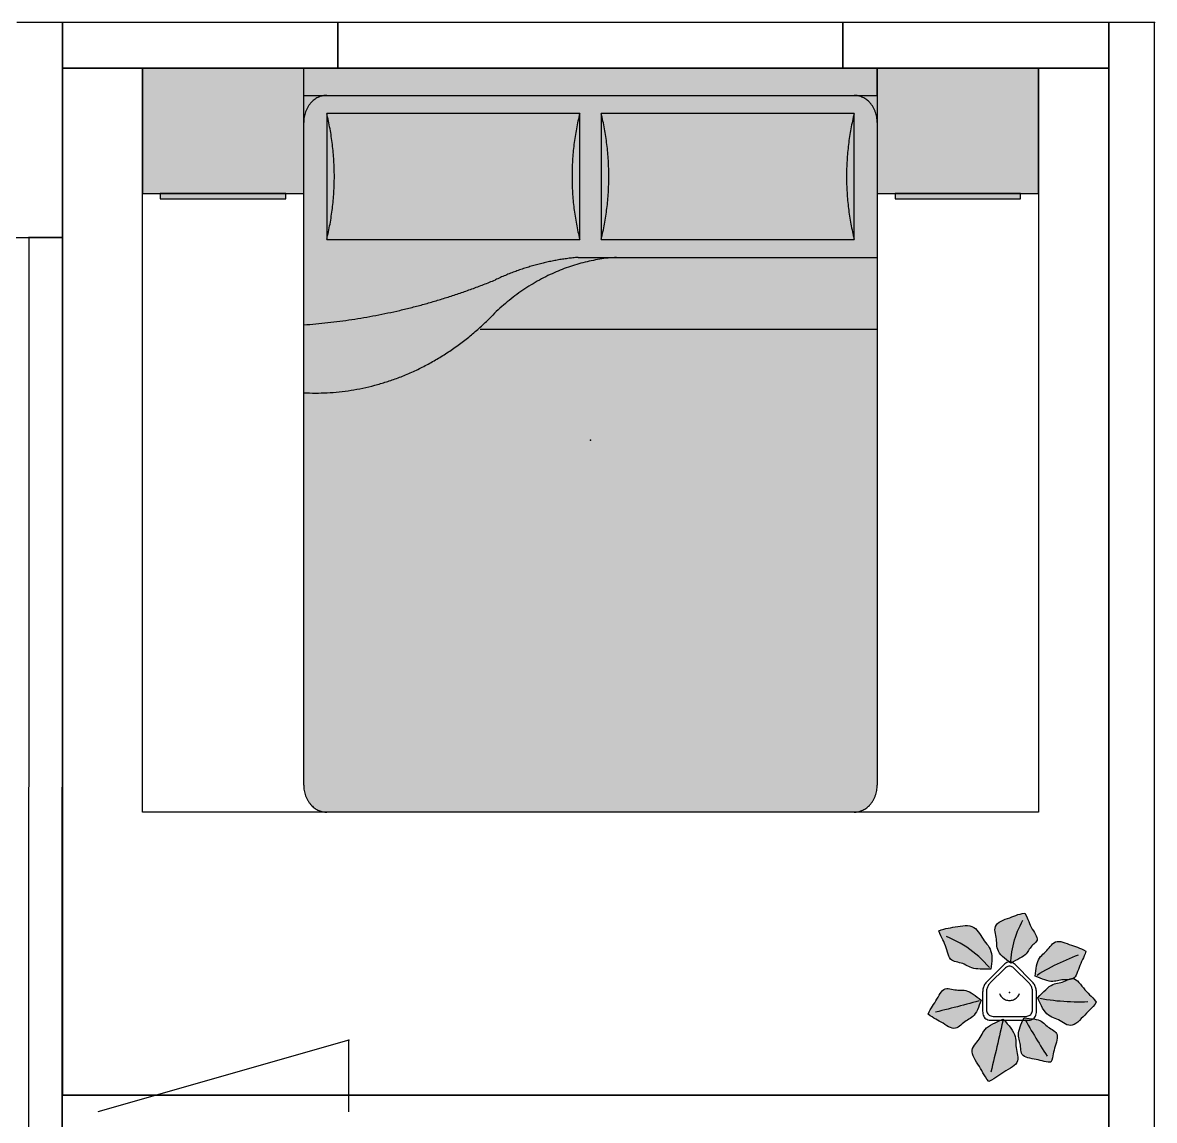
# Model space of a CAD drawing. Header units: millimetres. Extents: x 0 to 11077, y 0 to 9855.
# Drawn here: x 7919 to 11077, y 6792 to 9855 of the extents above; entities that cross this region are included whole.
import ezdxf

# ---------------------------------------------------------------- set-up
doc = ezdxf.new("R2010")
doc.units = ezdxf.units.MM
for name, color, linetype, true_color in [('Doors', 96, 'Continuous', 0x007f00), ('EH-PLANT-FILL', 9, 'Continuous', 0xa6e6bd), ('EH-PLANT-LEAVES', 103, 'Continuous', 0x4dcc7a), ('EH-PLANT-POT', 118, 'Continuous', 0x003b2b), ('EH-PLANT-STEMS', 37, 'Continuous', 0x8c5e36), ('Furniture', 37, 'Continuous', 0x75664f), ('FurnitureRefRec', 254, 'Continuous', 0xd5d5d5), ('PT Top Left Furniture', 211, 'Continuous', 0xff7fff), ('PT Top Right', 96, 'Continuous', 0x007f00), ('PT Top Right Furniture', 200, 'Continuous', 0xbf3fff), ('Walls', 1, 'Continuous', 0xff0000)]:
    doc.layers.add(name, color=color, linetype=linetype, true_color=true_color)
for name, color, linetype in [('Furniture Stretch', 7, 'Continuous'), ('Rooms$Bed Room', 7, 'Continuous'), ('Rooms$Living Room', 7, 'Continuous'), ('Windows', 7, 'Continuous')]:
    doc.layers.add(name, color=color, linetype=linetype)

# ---------------------------------------------------------------- blocks, each defined once
blk = doc.blocks.new('Bedopstelling Groot')
at = {"layer": 'Furniture'}
for points in [[(-800, 1038.1), (-800, 688.1), (-1250, 688.1), (-1250, 1038.1)], [(-800, -962.8), (-800, -964.5), (-799.9, -966.2), (-799.9, -967.9), (-799.7, -969.6), (-799.6, -971.3), (-799.4, -973), (-799.2, -974.8), (-798.9, -976.5), (-798.6, -978.2), (-798.3, -980), (-797.9, -981.8), (-797.5, -983.5), (-797.1, -985.3), (-796.6, -987), (-796.1, -988.8), (-795.5, -990.5), (-794.9, -992.2), (-794.2, -994), (-793.6, -995.7), (-792.8, -997.4), (-792.1, -999.1), (-791.3, -1000.7), (-790.4, -1002.4), (-789.5, -1004), (-788.6, -1005.6), (-787.7, -1007.2), (-786.7, -1008.7), (-785.6, -1010.3), (-784.6, -1011.8), (-783.5, -1013.2), (-782.4, -1014.6), (-781.2, -1016), (-780, -1017.4), (-778.8, -1018.7), (-777.6, -1020), (-776.3, -1021.3), (-775, -1022.5), (-773.7, -1023.6), (-772.3, -1024.7), (-770.9, -1025.8), (-769.6, -1026.9), (-768.2, -1027.8), (-766.7, -1028.8), (-765.3, -1029.7), (-763.9, -1030.5), (-762.4, -1031.3), (-760.9, -1032.1), (-759.5, -1032.8), (-758, -1033.5), (-756.5, -1034.1), (-755, -1034.7), (-753.5, -1035.2), (-752, -1035.7), (-750.5, -1036.1), (-749, -1036.5), (-747.5, -1036.8), (-746, -1037.1), (-744.5, -1037.4), (-743.1, -1037.6), (-741.6, -1037.8), (-740.1, -1037.9), (-738.7, -1038), (-737.3, -1038.1), (-735.8, -1038.1), (735.8, -1038.1), (737.3, -1038.1), (738.7, -1038), (740.1, -1037.9), (741.6, -1037.8), (743.1, -1037.6), (744.5, -1037.4), (746, -1037.1), (747.5, -1036.8), (749, -1036.5), (750.5, -1036.1), (752, -1035.7), (753.5, -1035.2), (755, -1034.7), (756.5, -1034.1), (758, -1033.5), (759.5, -1032.8), (760.9, -1032.1), (762.4, -1031.3), (763.9, -1030.5), (765.3, -1029.7), (766.7, -1028.8), (768.2, -1027.8), (769.6, -1026.9), (770.9, -1025.8), (772.3, -1024.7), (773.7, -1023.6), (775, -1022.5), (776.3, -1021.3), (777.6, -1020), (778.8, -1018.7), (780, -1017.4), (781.2, -1016), (782.4, -1014.6), (783.5, -1013.2), (784.6, -1011.8), (785.6, -1010.3), (786.7, -1008.7), (787.7, -1007.2), (788.6, -1005.6), (789.5, -1004), (790.4, -1002.4), (791.3, -1000.7), (792.1, -999.1), (792.8, -997.4), (793.6, -995.7), (794.2, -994), (794.9, -992.2), (795.5, -990.5), (796.1, -988.8), (796.6, -987), (797.1, -985.3), (797.5, -983.5), (797.9, -981.8), (798.3, -980), (798.6, -978.2), (798.9, -976.5), (799.2, -974.8), (799.4, -973), (799.6, -971.3), (799.7, -969.6), (799.9, -967.9), (799.9, -966.2), (800, -964.5), (800, -962.8), (800, 1038.1), (-800, 1038.1), (-800, 961.9)], [(1250, 1038.1), (1250, 688.1), (800, 688.1), (800, 1038.1)], [(-850, 688.1), (-850, 673.1), (-1200, 673.1), (-1200, 688.1)], [(1200, 688.1), (1200, 673.1), (850, 673.1), (850, 688.1)]]:
    blk.add_hatch(color=7, dxfattribs=at).paths.add_polyline_path(points, flags=0)
at = {"layer": 'Furniture', "color": 37, "true_color": 0x766750}
for p, q in [((-800, 961.9), (-800, 1038.1)), ((800, 1038.1), (-800, 1038.1)), ((800, 961.9), (800, 1038.1)), ((800, 961.9), (-800, 961.9)), ((-800, 886.6), (-800, -962.8)), ((-735.8, 911.7), (-30, 911.7)), ((-735.8, 560.3), (-735.8, 911.7)), ((-30, 911.7), (-30, 560.3)), ((30, 911.7), (735.8, 911.7)), ((30, 560.3), (30, 911.7)), ((735.8, 911.7), (735.8, 560.3)), ((800, -962.8), (800, 886.6)), ((-30, 560.3), (-735.8, 560.3)), ((735.8, 560.3), (30, 560.3)), ((34.2, 510.1), (-800, 510.1)), ((308, 309.3), (-800, 309.3)), ((-735.8, -1038.1), (735.8, -1038.1))]:
    blk.add_line(p, q, dxfattribs=at)
for points in [[(-800, 1038.1), (-800, 688.1), (-1250, 688.1), (-1250, 1038.1)], [(1250, 1038.1), (1250, 688.1), (800, 688.1), (800, 1038.1)], [(-850, 688.1), (-850, 673.1), (-1200, 673.1), (-1200, 688.1)], [(1200, 688.1), (1200, 673.1), (850, 673.1), (850, 688.1)]]:
    blk.add_lwpolyline(points, close=True, dxfattribs=at)
for points, weights in [([(-800, 886.6), (-800, 961.9), (-735.8, 961.9)], [1, 0.707106781186, 1]), ([(735.8, 961.9), (800, 961.9), (800, 886.6)], [1, 0.707106781186, 1]), ([(-735.8, 911.7), (-692.2, 736), (-735.8, 560.3)], [1, 0.959999998575, 1]), ([(-30, 560.3), (-73.6, 736), (-30, 911.7)], [1, 0.959999998575, 1]), ([(30, 911.7), (73.6, 736), (30, 560.3)], [1, 0.959999998575, 1]), ([(735.8, 560.3), (692.2, 736), (735.8, 911.7)], [1, 0.959999998575, 1]), ([(-72.8, 510.1), (133.4, 496.7), (286.7, 334.4)], [1, 0.942933891278, 1]), ([(34.2, 510.1), (153.8, 499.5), (265.3, 447.3)], [1, 0.988393644073, 1]), ([(800, 321.8), (525.2, 340.8), (265.3, 447.3)], [1, 0.990404896115, 1]), ([(800, 132.1), (510.3, 117.7), (286.7, 334.4)], [1, 0.933646644704, 1]), ([(-735.8, -1038.1), (-800, -1038.1), (-800, -962.8)], [1, 0.707106781186, 1]), ([(800, -962.8), (800, -1038.1), (735.8, -1038.1)], [1, 0.707106781187, 1])]:
    blk.add_rational_spline(points, weights, degree=2, dxfattribs=at)
at = {"layer": 'FurnitureRefRec'}
blk.add_lwpolyline([(-1250, -1038.1), (1250, -1038.1), (1250, 1038.1), (-1250, 1038.1)], close=True, dxfattribs=at)
at = {"layer": 'PT Top Left Furniture'}
blk.add_point((-1250, 1038.1), dxfattribs=at)
at = {"layer": 'PT Top Right Furniture'}
blk.add_point((1250, 1038.1), dxfattribs=at)
blk = doc.blocks.new('EH_PLANT_BROADLEAF')
at = {"layer": 'EH-PLANT-FILL'}
for points in [[(3.559, 81.43), (-2.852, 85.895), (-8.628, 90.481), (-14.147, 95.199), (-19.286, 100.028), (-23.863, 104.935), (-27.715, 109.88), (-30.737, 114.822), (-32.915, 119.729), (-34.326, 124.584), (-35.134, 129.388), (-35.556, 134.16), (-35.826, 138.934), (-36.152, 143.752), (-36.675, 148.65), (-37.448, 153.65), (-38.413, 158.75), (-39.418, 163.918), (-40.236, 169.093), (-40.602, 174.192), (-40.256, 179.117), (-38.989, 183.773), (-36.674, 188.079), (-33.287, 191.987), (-28.912, 195.48), (-23.72, 198.584), (-17.945, 201.356), (-11.842, 203.875), (-5.647, 206.227), (0.463, 208.485), (6.388, 210.697), (12.124, 212.874), (17.75, 214.986), (23.41, 216.964), (29.297, 218.706), (35.644, 220.077), (43.057, 220.72), (46.606, 214.229), (49.179, 208.418), (51.384, 202.932), (53.453, 197.636), (55.578, 192.429), (57.907, 187.244), (60.518, 182.052), (63.406, 176.865), (66.474, 171.731), (69.543, 166.726), (72.38, 161.936), (74.729, 157.442), (76.357, 153.302), (77.093, 149.542), (76.854, 146.149), (75.663, 143.074), (73.649, 140.237), (71.021, 137.545), (68.039, 134.902), (64.968, 132.225), (62.036, 129.454), (59.397, 126.559), (57.105, 123.54), (55.111, 120.419), (53.272, 117.234), (51.382, 114.027), (49.206, 110.835), (46.527, 107.677), (43.183, 104.556), (39.095, 101.456), (34.28, 98.346), (28.84, 95.186), (22.94, 91.938), (16.761, 88.571), (10.427, 85.064)], [(-52.359, 64.514), (-60.185, 64.508), (-67.566, 64.673), (-74.767, 64.799), (-81.712, 64.964), (-88.285, 65.292), (-94.389, 65.901), (-99.973, 66.877), (-105.042, 68.253), (-109.664, 69.999), (-113.955, 72.027), (-118.06, 74.202), (-122.129, 76.373), (-126.288, 78.395), (-130.616, 80.161), (-135.136, 81.628), (-139.808, 82.825), (-144.538, 83.86), (-149.195, 84.899), (-153.635, 86.15), (-157.727, 87.825), (-161.375, 90.108), (-164.534, 93.129), (-167.215, 96.937), (-169.489, 101.497), (-171.464, 106.697), (-173.276, 112.364), (-175.062, 118.3), (-176.94, 124.312), (-178.994, 130.247), (-181.265, 136.014), (-183.751, 141.601), (-186.409, 147.073), (-189.175, 152.56), (-191.97, 158.24), (-194.706, 164.341), (-197.158, 171.457), (-190.294, 174.667), (-183.767, 176.736), (-177.356, 178.257), (-170.973, 179.46), (-164.542, 180.524), (-157.999, 181.578), (-151.305, 182.69), (-144.459, 183.847), (-137.502, 184.961), (-130.52, 185.878), (-123.635, 186.406), (-116.983, 186.349), (-110.703, 185.535), (-104.905, 183.852), (-99.66, 181.267), (-94.981, 177.83), (-90.826, 173.671), (-87.099, 168.976), (-83.671, 163.958), (-80.4, 158.826), (-77.155, 153.748), (-73.846, 148.831), (-70.433, 144.108), (-66.939, 139.534), (-63.446, 135.006), (-60.083, 130.38), (-56.998, 125.504), (-54.339, 120.246), (-52.225, 114.52), (-50.722, 108.297), (-49.839, 101.61), (-49.525, 94.547), (-49.684, 87.228), (-50.204, 79.777), (-51.006, 72.276)], [(71.916, 45.285), (72.367, 52.869), (73.169, 60.012), (74.132, 67.012), (75.31, 73.77), (76.784, 80.137), (78.627, 85.976), (80.877, 91.196), (83.533, 95.775), (86.548, 99.771), (89.842, 103.309), (93.308, 106.564), (96.839, 109.729), (100.339, 112.976), (103.747, 116.43), (107.044, 120.137), (110.256, 124.055), (113.452, 128.056), (116.73, 131.945), (120.201, 135.488), (123.971, 138.452), (128.121, 140.64), (132.696, 141.923), (137.696, 142.261), (143.076, 141.71), (148.76, 140.406), (154.644, 138.547), (160.623, 136.356), (166.6, 134.043), (172.506, 131.773), (178.303, 129.637), (183.991, 127.646), (189.603, 125.724), (195.196, 123.731), (200.844, 121.478), (206.632, 118.727), (212.783, 114.859), (210.755, 107.902), (208.381, 102.016), (205.885, 96.583), (203.352, 91.365), (200.856, 86.172), (198.454, 80.864), (196.18, 75.368), (194.033, 69.691), (191.977, 63.927), (189.942, 58.241), (187.832, 52.841), (185.541, 47.953), (182.967, 43.772), (180.033, 40.436), (176.695, 38.002), (172.952, 36.427), (168.851, 35.585), (164.473, 35.279), (159.922, 35.274), (155.312, 35.338), (150.739, 35.275), (146.274, 34.957), (141.943, 34.344), (137.727, 33.481), (133.563, 32.492), (129.359, 31.551), (125.006, 30.851), (120.399, 30.565), (115.456, 30.82), (110.131, 31.674), (104.423, 33.104), (98.372, 35.02), (92.049, 37.286), (85.536, 39.751), (78.888, 42.318)], [(78.645, -15.209), (84.418, -9.01), (89.999, -3.375), (95.468, 2.097), (100.808, 7.276), (105.995, 11.968), (111.012, 15.995), (115.855, 19.242), (120.538, 21.687), (125.087, 23.409), (129.537, 24.58), (133.927, 25.43), (138.292, 26.212), (142.658, 27.152), (147.038, 28.409), (151.431, 30.041), (155.825, 31.992), (160.203, 34.096), (164.542, 36.1), (168.825, 37.709), (173.041, 38.624), (177.192, 38.602), (181.286, 37.485), (185.344, 35.23), (189.391, 31.915), (193.452, 27.721), (197.55, 22.903), (201.703, 17.746), (205.919, 12.516), (210.201, 7.419), (214.547, 2.571), (218.953, -2.019), (223.415, -6.444), (227.934, -10.879), (232.517, -15.559), (237.179, -20.774), (241.961, -27.281), (237.632, -34.126), (233.181, -39.621), (228.649, -44.524), (224.052, -49.124), (219.397, -53.657), (214.685, -58.297), (209.914, -63.136), (205.079, -68.167), (200.178, -73.273), (195.215, -78.249), (190.198, -82.827), (185.147, -86.724), (180.083, -89.684), (175.032, -91.526), (170.021, -92.173), (165.069, -91.668), (160.187, -90.166), (155.375, -87.915), (150.624, -85.209), (145.915, -82.347), (141.229, -79.58), (136.546, -77.074), (131.856, -74.886), (127.158, -72.957), (122.466, -71.129), (117.805, -69.176), (113.212, -66.845), (108.725, -63.904), (104.379, -60.184), (100.203, -55.604), (96.209, -50.188), (92.393, -44.05), (88.741, -37.367), (85.227, -30.334), (81.835, -23.081)], [(-79.275, -22.154), (-81.698, -29.266), (-84.277, -35.862), (-86.916, -42.282), (-89.644, -48.418), (-92.505, -54.106), (-95.539, -59.198), (-98.769, -63.599), (-102.197, -67.29), (-105.803, -70.343), (-109.546, -72.9), (-113.372, -75.158), (-117.223, -77.331), (-121.049, -79.61), (-124.813, -82.129), (-128.505, -84.936), (-132.137, -87.983), (-135.748, -91.132), (-139.391, -94.17), (-143.132, -96.847), (-147.033, -98.915), (-151.145, -100.168), (-155.5, -100.473), (-160.103, -99.797), (-164.936, -98.202), (-169.956, -95.841), (-175.107, -92.929), (-180.329, -89.704), (-185.564, -86.389), (-190.769, -83.158), (-195.92, -80.108), (-201.017, -77.245), (-206.078, -74.491), (-211.142, -71.698), (-216.255, -68.668), (-221.476, -65.156), (-226.958, -60.521), (-224.199, -53.898), (-221.181, -48.388), (-218.057, -43.354), (-214.886, -38.547), (-211.715, -33.771), (-208.581, -28.878), (-205.503, -23.79), (-202.481, -18.513), (-199.492, -13.144), (-196.49, -7.856), (-193.421, -2.873), (-190.223, 1.566), (-186.838, 5.248), (-183.227, 8.019), (-179.37, 9.817), (-175.272, 10.675), (-170.965, 10.727), (-166.5, 10.177), (-161.939, 9.275), (-157.347, 8.27), (-152.78, 7.375), (-148.274, 6.728), (-143.843, 6.377), (-139.475, 6.275), (-135.135, 6.286), (-130.772, 6.22), (-126.328, 5.864), (-121.75, 5.02), (-116.996, 3.545), (-112.045, 1.37), (-106.901, -1.489), (-101.587, -4.936), (-96.141, -8.823), (-90.609, -12.985), (-85.019, -17.316)], [(-17.31, -74.63), (-11.505, -81.067), (-6.299, -87.368), (-1.296, -93.624), (3.377, -99.804), (7.534, -105.867), (11, -111.77), (13.668, -117.489), (15.518, -123.018), (16.63, -128.375), (17.173, -133.601), (17.374, -138.747), (17.479, -143.871), (17.71, -149.025), (18.221, -154.245), (19.067, -159.544), (20.194, -164.909), (21.44, -170.304), (22.561, -175.669), (23.269, -180.939), (23.278, -186.044), (22.351, -190.93), (20.337, -195.559), (17.196, -199.923), (13.004, -204.037), (7.936, -207.945), (2.24, -211.702), (-3.809, -215.375), (-9.955, -219.023), (-15.997, -222.694), (-21.826, -226.414), (-27.433, -230.185), (-32.907, -233.985), (-38.421, -237.776), (-44.199, -241.502), (-50.525, -245.096), (-58.131, -248.384), (-63.444, -242.025), (-67.477, -235.972), (-70.964, -230.051), (-74.188, -224.193), (-77.375, -218.346), (-80.695, -212.468), (-84.239, -206.539), (-87.998, -200.561), (-91.862, -194.559), (-95.631, -188.581), (-99.048, -182.689), (-101.838, -176.945), (-103.754, -171.409), (-104.621, -166.121), (-104.361, -161.098), (-103.017, -156.332), (-100.738, -151.785), (-97.761, -147.401), (-94.373, -143.114), (-90.861, -138.854), (-87.47, -134.566), (-84.361, -130.211), (-81.589, -125.776), (-79.099, -121.275), (-76.735, -116.744), (-74.278, -112.234), (-71.48, -107.804), (-68.113, -103.505), (-64.011, -99.377), (-59.093, -95.439), (-53.377, -91.685), (-46.973, -88.09), (-40.053, -84.612), (-32.805, -81.209), (-25.356, -77.851)], [(40.68, -71.469), (47.978, -71.916), (54.814, -72.609), (61.493, -73.376), (67.919, -74.274), (73.948, -75.387), (79.45, -76.792), (84.341, -78.54), (88.61, -80.641), (92.317, -83.064), (95.594, -85.733), (98.613, -88.55), (101.562, -91.404), (104.611, -94.196), (107.876, -96.857), (111.399, -99.36), (115.137, -101.729), (118.968, -104.036), (122.706, -106.394), (126.134, -108.932), (129.036, -111.783), (131.234, -115.057), (132.616, -118.827), (133.152, -123.113), (132.903, -127.885), (132.001, -133.064), (130.636, -138.538), (129.015, -144.182), (127.331, -149.877), (125.736, -155.531), (124.311, -161.091), (123.063, -166.554), (121.923, -171.96), (120.765, -177.39), (119.417, -182.95), (117.67, -188.774), (114.977, -195.209), (108.005, -194.862), (101.988, -193.898), (96.38, -192.664), (90.969, -191.296), (85.585, -189.898), (80.101, -188.552), (74.45, -187.298), (68.636, -186.131), (62.742, -185.001), (56.92, -183.815), (51.362, -182.453), (46.277, -180.791), (41.852, -178.717), (38.221, -176.151), (35.445, -173.064), (33.493, -169.477), (32.254, -165.46), (31.55, -161.126), (31.165, -156.606), (30.881, -152.03), (30.513, -147.512), (29.938, -143.121), (29.113, -138.884), (28.082, -134.773), (26.96, -130.718), (25.916, -126.621), (25.138, -122.372), (24.8, -117.87), (25.032, -113.043), (25.895, -107.857), (27.377, -102.323), (29.396, -96.491), (31.82, -90.44), (34.506, -84.253), (37.358, -77.987)]]:
    blk.add_hatch(color=256, dxfattribs=at).paths.add_polyline_path(points, flags=0)
at = {"layer": 'EH-PLANT-LEAVES', "color": 103, "true_color": 0x4dcc7a}
for points in [[(3.559, 81.43), (-2.852, 85.895), (-8.628, 90.481), (-14.147, 95.199), (-19.286, 100.028), (-23.863, 104.935), (-27.715, 109.88), (-30.737, 114.822), (-32.915, 119.729), (-34.326, 124.584), (-35.134, 129.388), (-35.556, 134.16), (-35.826, 138.934), (-36.152, 143.752), (-36.675, 148.65), (-37.448, 153.65), (-38.413, 158.75), (-39.418, 163.918), (-40.236, 169.093), (-40.602, 174.192), (-40.256, 179.117), (-38.989, 183.773), (-36.674, 188.079), (-33.287, 191.987), (-28.912, 195.48), (-23.72, 198.584), (-17.945, 201.356), (-11.842, 203.875), (-5.647, 206.227), (0.463, 208.485), (6.388, 210.697), (12.124, 212.874), (17.75, 214.986), (23.41, 216.964), (29.297, 218.706), (35.644, 220.077), (43.057, 220.72), (46.606, 214.229), (49.179, 208.418), (51.384, 202.932), (53.453, 197.636), (55.578, 192.429), (57.907, 187.244), (60.518, 182.052), (63.406, 176.865), (66.474, 171.731), (69.543, 166.726), (72.38, 161.936), (74.729, 157.442), (76.357, 153.302), (77.093, 149.542), (76.854, 146.149), (75.663, 143.074), (73.649, 140.237), (71.021, 137.545), (68.039, 134.902), (64.968, 132.225), (62.036, 129.454), (59.397, 126.559), (57.105, 123.54), (55.111, 120.419), (53.272, 117.234), (51.382, 114.027), (49.206, 110.835), (46.527, 107.677), (43.183, 104.556), (39.095, 101.456), (34.28, 98.346), (28.84, 95.186), (22.94, 91.938), (16.761, 88.571), (10.427, 85.064)], [(-52.359, 64.514), (-60.185, 64.508), (-67.566, 64.673), (-74.767, 64.799), (-81.712, 64.964), (-88.285, 65.292), (-94.389, 65.901), (-99.973, 66.877), (-105.042, 68.253), (-109.664, 69.999), (-113.955, 72.027), (-118.06, 74.202), (-122.129, 76.373), (-126.288, 78.395), (-130.616, 80.161), (-135.136, 81.628), (-139.808, 82.825), (-144.538, 83.86), (-149.195, 84.899), (-153.635, 86.15), (-157.727, 87.825), (-161.375, 90.108), (-164.534, 93.129), (-167.215, 96.937), (-169.489, 101.497), (-171.464, 106.697), (-173.276, 112.364), (-175.062, 118.3), (-176.94, 124.312), (-178.994, 130.247), (-181.265, 136.014), (-183.751, 141.601), (-186.409, 147.073), (-189.175, 152.56), (-191.97, 158.24), (-194.706, 164.341), (-197.158, 171.457), (-190.294, 174.667), (-183.767, 176.736), (-177.356, 178.257), (-170.973, 179.46), (-164.542, 180.524), (-157.999, 181.578), (-151.305, 182.69), (-144.459, 183.847), (-137.502, 184.961), (-130.52, 185.878), (-123.635, 186.406), (-116.983, 186.349), (-110.703, 185.535), (-104.905, 183.852), (-99.66, 181.267), (-94.981, 177.83), (-90.826, 173.671), (-87.099, 168.976), (-83.671, 163.958), (-80.4, 158.826), (-77.155, 153.748), (-73.846, 148.831), (-70.433, 144.108), (-66.939, 139.534), (-63.446, 135.006), (-60.083, 130.38), (-56.998, 125.504), (-54.339, 120.246), (-52.225, 114.52), (-50.722, 108.297), (-49.839, 101.61), (-49.525, 94.547), (-49.684, 87.228), (-50.204, 79.777), (-51.006, 72.276)], [(71.916, 45.285), (72.367, 52.869), (73.169, 60.012), (74.132, 67.012), (75.31, 73.77), (76.784, 80.137), (78.627, 85.976), (80.877, 91.196), (83.533, 95.775), (86.548, 99.771), (89.842, 103.309), (93.308, 106.564), (96.839, 109.729), (100.339, 112.976), (103.747, 116.43), (107.044, 120.137), (110.256, 124.055), (113.452, 128.056), (116.73, 131.945), (120.201, 135.488), (123.971, 138.452), (128.121, 140.64), (132.696, 141.923), (137.696, 142.261), (143.076, 141.71), (148.76, 140.406), (154.644, 138.547), (160.623, 136.356), (166.6, 134.043), (172.506, 131.773), (178.303, 129.637), (183.991, 127.646), (189.603, 125.724), (195.196, 123.731), (200.844, 121.478), (206.632, 118.727), (212.783, 114.859), (210.755, 107.902), (208.381, 102.016), (205.885, 96.583), (203.352, 91.365), (200.856, 86.172), (198.454, 80.864), (196.18, 75.368), (194.033, 69.691), (191.977, 63.927), (189.942, 58.241), (187.832, 52.841), (185.541, 47.953), (182.967, 43.772), (180.033, 40.436), (176.695, 38.002), (172.952, 36.427), (168.851, 35.585), (164.473, 35.279), (159.922, 35.274), (155.312, 35.338), (150.739, 35.275), (146.274, 34.957), (141.943, 34.344), (137.727, 33.481), (133.563, 32.492), (129.359, 31.551), (125.006, 30.851), (120.399, 30.565), (115.456, 30.82), (110.131, 31.674), (104.423, 33.104), (98.372, 35.02), (92.049, 37.286), (85.536, 39.751), (78.888, 42.318)], [(78.645, -15.209), (84.418, -9.01), (89.999, -3.375), (95.468, 2.097), (100.808, 7.276), (105.995, 11.968), (111.012, 15.995), (115.855, 19.242), (120.538, 21.687), (125.087, 23.409), (129.537, 24.58), (133.927, 25.43), (138.292, 26.212), (142.658, 27.152), (147.038, 28.409), (151.431, 30.041), (155.825, 31.992), (160.203, 34.096), (164.542, 36.1), (168.825, 37.709), (173.041, 38.624), (177.192, 38.602), (181.286, 37.485), (185.344, 35.23), (189.391, 31.915), (193.452, 27.721), (197.55, 22.903), (201.703, 17.746), (205.919, 12.516), (210.201, 7.419), (214.547, 2.571), (218.953, -2.019), (223.415, -6.444), (227.934, -10.879), (232.517, -15.559), (237.179, -20.774), (241.961, -27.281), (237.632, -34.126), (233.181, -39.621), (228.649, -44.524), (224.052, -49.124), (219.397, -53.657), (214.685, -58.297), (209.914, -63.136), (205.079, -68.167), (200.178, -73.273), (195.215, -78.249), (190.198, -82.827), (185.147, -86.724), (180.083, -89.684), (175.032, -91.526), (170.021, -92.173), (165.069, -91.668), (160.187, -90.166), (155.375, -87.915), (150.624, -85.209), (145.915, -82.347), (141.229, -79.58), (136.546, -77.074), (131.856, -74.886), (127.158, -72.957), (122.466, -71.129), (117.805, -69.176), (113.212, -66.845), (108.725, -63.904), (104.379, -60.184), (100.203, -55.604), (96.209, -50.188), (92.393, -44.05), (88.741, -37.367), (85.227, -30.334), (81.835, -23.081)], [(-79.275, -22.154), (-81.698, -29.266), (-84.277, -35.862), (-86.916, -42.282), (-89.644, -48.418), (-92.505, -54.106), (-95.539, -59.198), (-98.769, -63.599), (-102.197, -67.29), (-105.803, -70.343), (-109.546, -72.9), (-113.372, -75.158), (-117.223, -77.331), (-121.049, -79.61), (-124.813, -82.129), (-128.505, -84.936), (-132.137, -87.983), (-135.748, -91.132), (-139.391, -94.17), (-143.132, -96.847), (-147.033, -98.915), (-151.145, -100.168), (-155.5, -100.473), (-160.103, -99.797), (-164.936, -98.202), (-169.956, -95.841), (-175.107, -92.929), (-180.329, -89.704), (-185.564, -86.389), (-190.769, -83.158), (-195.92, -80.108), (-201.017, -77.245), (-206.078, -74.491), (-211.142, -71.698), (-216.255, -68.668), (-221.476, -65.156), (-226.958, -60.521), (-224.199, -53.898), (-221.181, -48.388), (-218.057, -43.354), (-214.886, -38.547), (-211.715, -33.771), (-208.581, -28.878), (-205.503, -23.79), (-202.481, -18.513), (-199.492, -13.144), (-196.49, -7.856), (-193.421, -2.873), (-190.223, 1.566), (-186.838, 5.248), (-183.227, 8.019), (-179.37, 9.817), (-175.272, 10.675), (-170.965, 10.727), (-166.5, 10.177), (-161.939, 9.275), (-157.347, 8.27), (-152.78, 7.375), (-148.274, 6.728), (-143.843, 6.377), (-139.475, 6.275), (-135.135, 6.286), (-130.772, 6.22), (-126.328, 5.864), (-121.75, 5.02), (-116.996, 3.545), (-112.045, 1.37), (-106.901, -1.489), (-101.587, -4.936), (-96.141, -8.823), (-90.609, -12.985), (-85.019, -17.316)], [(-17.31, -74.63), (-11.505, -81.067), (-6.299, -87.368), (-1.296, -93.624), (3.377, -99.804), (7.534, -105.867), (11, -111.77), (13.668, -117.489), (15.518, -123.018), (16.63, -128.375), (17.173, -133.601), (17.374, -138.747), (17.479, -143.871), (17.71, -149.025), (18.221, -154.245), (19.067, -159.544), (20.194, -164.909), (21.44, -170.304), (22.561, -175.669), (23.269, -180.939), (23.278, -186.044), (22.351, -190.93), (20.337, -195.559), (17.196, -199.923), (13.004, -204.037), (7.936, -207.945), (2.24, -211.702), (-3.809, -215.375), (-9.955, -219.023), (-15.997, -222.694), (-21.826, -226.414), (-27.433, -230.185), (-32.907, -233.985), (-38.421, -237.776), (-44.199, -241.502), (-50.525, -245.096), (-58.131, -248.384), (-63.444, -242.025), (-67.477, -235.972), (-70.964, -230.051), (-74.188, -224.193), (-77.375, -218.346), (-80.695, -212.468), (-84.239, -206.539), (-87.998, -200.561), (-91.862, -194.559), (-95.631, -188.581), (-99.048, -182.689), (-101.838, -176.945), (-103.754, -171.409), (-104.621, -166.121), (-104.361, -161.098), (-103.017, -156.332), (-100.738, -151.785), (-97.761, -147.401), (-94.373, -143.114), (-90.861, -138.854), (-87.47, -134.566), (-84.361, -130.211), (-81.589, -125.776), (-79.099, -121.275), (-76.735, -116.744), (-74.278, -112.234), (-71.48, -107.804), (-68.113, -103.505), (-64.011, -99.377), (-59.093, -95.439), (-53.377, -91.685), (-46.973, -88.09), (-40.053, -84.612), (-32.805, -81.209), (-25.356, -77.851)], [(40.68, -71.469), (47.978, -71.916), (54.814, -72.609), (61.493, -73.376), (67.919, -74.274), (73.948, -75.387), (79.45, -76.792), (84.341, -78.54), (88.61, -80.641), (92.317, -83.064), (95.594, -85.733), (98.613, -88.55), (101.562, -91.404), (104.611, -94.196), (107.876, -96.857), (111.399, -99.36), (115.137, -101.729), (118.968, -104.036), (122.706, -106.394), (126.134, -108.932), (129.036, -111.783), (131.234, -115.057), (132.616, -118.827), (133.152, -123.113), (132.903, -127.885), (132.001, -133.064), (130.636, -138.538), (129.015, -144.182), (127.331, -149.877), (125.736, -155.531), (124.311, -161.091), (123.063, -166.554), (121.923, -171.96), (120.765, -177.39), (119.417, -182.95), (117.67, -188.774), (114.977, -195.209), (108.005, -194.862), (101.988, -193.898), (96.38, -192.664), (90.969, -191.296), (85.585, -189.898), (80.101, -188.552), (74.45, -187.298), (68.636, -186.131), (62.742, -185.001), (56.92, -183.815), (51.362, -182.453), (46.277, -180.791), (41.852, -178.717), (38.221, -176.151), (35.445, -173.064), (33.493, -169.477), (32.254, -165.46), (31.55, -161.126), (31.165, -156.606), (30.881, -152.03), (30.513, -147.512), (29.938, -143.121), (29.113, -138.884), (28.082, -134.773), (26.96, -130.718), (25.916, -126.621), (25.138, -122.372), (24.8, -117.87), (25.032, -113.043), (25.895, -107.857), (27.377, -102.323), (29.396, -96.491), (31.82, -90.44), (34.506, -84.253), (37.358, -77.987)]]:
    blk.add_lwpolyline(points, close=True, dxfattribs=at)
at = {"layer": 'EH-PLANT-POT', "color": 118, "true_color": 0x003b2b}
for points in [[(-75, -52.5), (-74.823, -56.573), (-74.292, -60.292), (-73.406, -63.656), (-72.167, -66.667), (-70.573, -69.323), (-68.625, -71.625), (-66.323, -73.573), (-63.667, -75.167), (-60.656, -76.406), (-57.292, -77.292), (-53.573, -77.823), (-49.5, -78), (49.5, -78), (53.573, -77.823), (57.292, -77.292), (60.656, -76.406), (63.667, -75.167), (66.323, -73.573), (68.625, -71.625), (70.573, -69.323), (72.167, -66.667), (73.406, -63.656), (74.292, -60.292), (74.823, -56.573), (75, -52.5), (75, 0.15), (74.912, 3.089), (74.649, 5.955), (74.211, 8.748), (73.598, 11.469), (72.809, 14.117), (71.845, 16.693), (70.705, 19.196), (69.39, 21.626), (67.9, 23.984), (66.235, 26.269), (64.394, 28.482), (62.378, 30.622), (15.327, 77.673), (12.772, 80.015), (10.218, 81.931), (7.663, 83.421), (5.109, 84.485), (2.554, 85.124), (0, 85.337), (-2.554, 85.124), (-5.109, 84.485), (-7.663, 83.421), (-10.218, 81.931), (-12.772, 80.015), (-15.327, 77.673), (-62.378, 30.622), (-64.394, 28.482), (-66.235, 26.269), (-67.9, 23.984), (-69.39, 21.626), (-70.705, 19.196), (-71.845, 16.693), (-72.809, 14.117), (-73.598, 11.469), (-74.211, 8.748), (-74.649, 5.955), (-74.912, 3.089), (-75, 0.15)], [(-64.5, -45.15), (-64.348, -48.653), (-63.891, -51.851), (-63.129, -54.744), (-62.063, -57.333), (-60.693, -59.618), (-59.017, -61.597), (-57.038, -63.273), (-54.753, -64.643), (-52.164, -65.709), (-49.271, -66.471), (-46.073, -66.928), (-42.57, -67.08), (42.57, -67.08), (46.073, -66.928), (49.271, -66.471), (52.164, -65.709), (54.753, -64.643), (57.038, -63.273), (59.018, -61.597), (60.693, -59.618), (62.063, -57.333), (63.129, -54.744), (63.891, -51.851), (64.348, -48.653), (64.5, -45.15), (64.5, 0.129), (64.425, 2.656), (64.198, 5.121), (63.822, 7.523), (63.294, 9.863), (62.615, 12.141), (61.786, 14.356), (60.806, 16.509), (59.676, 18.599), (58.394, 20.626), (56.962, 22.592), (55.379, 24.494), (53.645, 26.335), (13.181, 66.799), (10.984, 68.813), (8.787, 70.461), (6.59, 71.742), (4.394, 72.657), (2.197, 73.207), (0, 73.39), (-2.197, 73.207), (-4.394, 72.657), (-6.59, 71.742), (-8.787, 70.461), (-10.984, 68.813), (-13.181, 66.799), (-53.645, 26.335), (-55.379, 24.494), (-56.962, 22.592), (-58.394, 20.626), (-59.676, 18.599), (-60.806, 16.509), (-61.786, 14.356), (-62.615, 12.141), (-63.294, 9.863), (-63.822, 7.523), (-64.198, 5.121), (-64.425, 2.656), (-64.5, 0.129)]]:
    blk.add_lwpolyline(points, close=True, dxfattribs=at)
blk.add_lwpolyline([(-28.198, -2.742), (-27.114, -5.339), (-25.791, -7.824), (-24.242, -10.173), (-22.479, -12.367), (-20.518, -14.386), (-18.377, -16.212), (-16.074, -17.83), (-13.63, -19.225), (-11.066, -20.385), (-8.404, -21.299), (-5.668, -21.96), (-2.883, -22.361), (-0.072, -22.5), (2.74, -22.375), (5.527, -21.986), (8.266, -21.339), (10.932, -20.437), (13.502, -19.29), (15.953, -17.907), (18.264, -16.3), (20.414, -14.484), (22.384, -12.474), (24.157, -10.289), (25.718, -7.947), (27.052, -5.469), (28.148, -2.877)], dxfattribs=at)
at = {"layer": 'EH-PLANT-STEMS', "color": 37, "true_color": 0x8c5e36}
for points in [[(3.821, 87.424), (4.471, 95.952), (5.396, 104.455), (6.595, 112.923), (8.068, 121.348), (9.812, 129.721), (11.825, 138.034), (14.107, 146.277), (16.654, 154.442), (19.463, 162.52), (22.532, 170.503), (25.858, 178.383), (29.436, 186.151), (33.264, 193.8), (37.337, 201.32)], [(-56.14, 69.173), (-63.138, 77.201), (-70.414, 84.979), (-77.959, 92.496), (-85.763, 99.744), (-93.818, 106.713), (-102.112, 113.394), (-110.635, 119.78), (-119.378, 125.862), (-128.33, 131.633), (-137.478, 137.087), (-146.813, 142.215), (-156.322, 147.012), (-165.993, 151.472), (-175.816, 155.589)], [(76.993, 48.482), (84.863, 53.281), (92.801, 57.967), (100.805, 62.539), (108.874, 66.995), (117.006, 71.335), (125.199, 75.558), (133.453, 79.663), (141.764, 83.649), (150.132, 87.516), (158.554, 91.262), (167.029, 94.887), (175.555, 98.389), (184.131, 101.77), (192.754, 105.026)], [(-85.053, -23.769), (-93.667, -26.153), (-102.287, -28.514), (-110.913, -30.854), (-119.545, -33.172), (-128.183, -35.467), (-136.826, -37.741), (-145.476, -39.993), (-154.131, -42.222), (-162.792, -44.43), (-171.458, -46.615), (-180.13, -48.778), (-188.807, -50.92), (-197.49, -53.039), (-206.178, -55.136)], [(84.536, -16.348), (94.002, -18.019), (103.494, -19.535), (113.01, -20.897), (122.547, -22.104), (132.102, -23.154), (141.672, -24.049), (151.257, -24.788), (160.851, -25.371), (170.454, -25.797), (180.063, -26.067), (189.675, -26.18), (199.288, -26.137), (208.898, -25.937), (218.504, -25.58)], [(-18.665, -80.475), (-21.031, -90.658), (-23.401, -100.84), (-25.775, -111.021), (-28.154, -121.201), (-30.536, -131.38), (-32.922, -141.558), (-35.312, -151.735), (-37.706, -161.911), (-40.104, -172.087), (-42.507, -182.261), (-44.913, -192.435), (-47.323, -202.607), (-49.738, -212.779), (-52.156, -222.949)], [(43.648, -76.684), (47.854, -84.018), (52.084, -91.338), (56.337, -98.645), (60.614, -105.938), (64.914, -113.217), (69.238, -120.481), (73.586, -127.732), (77.957, -134.969), (82.351, -142.192), (86.769, -149.4), (91.21, -156.595), (95.674, -163.774), (100.161, -170.939), (104.672, -178.09)]]:
    blk.add_lwpolyline(points, dxfattribs=at)

msp = doc.modelspace()

# ---------------------------------------------------------------- linework, layer by layer
at = {"layer": 'Doors'}
msp.add_lwpolyline([(8829.4, 6815), (8829.4, 7015), (8129.4, 6815)], dxfattribs=at)
at = {"layer": 'PT Top Right'}
for p in [(8030.1, 9855), (8799, 9855), (10207.5, 9855), (10949.5, 9855), (11076.5, 9855), (8030.1, 9728), (8799, 9728), (10207.5, 9728), (10949.5, 9728), (7936.1, 9255), (8030.1, 9255), (9503.3, 8689.9), (10672.5, 7148.7), (8829.4, 7015), (8030.1, 6862), (10949.5, 6862)]:
    msp.add_point(p, dxfattribs=at)
at = {"layer": 'Rooms$Bed Room'}
msp.add_lwpolyline([(8030.1, 6862), (10949.5, 6862), (10949.5, 9728), (8030.1, 9728)], close=True, dxfattribs=at)
at = {"layer": 'Rooms$Living Room'}
msp.add_lwpolyline([(127, 6862), (127, 9728), (6195.5, 9728), (6195.5, 9255), (7936.1, 9255), (7935.3, 6188), (8029.3, 6188), (8029.4, 6768), (9020, 6768), (9020, 4979.5), (7935.4, 4979.5), (7934.5, 1327), (3142.5, 1328.2), (3142.5, 6862)], close=True, dxfattribs=at)
at = {"layer": 'Walls'}
for points in [[(8030.1, 9255), (7936.1, 9255), (7935.3, 6188), (8029.3, 6188)], [(10949.5, 6768), (10949.5, 6862), (8029.4, 6862), (8029.4, 6768)]]:
    msp.add_lwpolyline(points, close=True, dxfattribs=at)
for points in [[(8030.1, 9855), (7903.1, 9855)], [(8799, 9855), (8030.1, 9855)], [(8030.1, 9855), (8030.1, 9728)], [(8030.1, 9255), (8030.1, 9855)], [(8799, 9728), (8799, 9855)], [(10949.5, 9855), (10207.5, 9855)], [(10207.5, 9855), (10207.5, 9728)], [(11076.5, 9855), (10949.5, 9855)], [(10949.5, 9855), (10949.5, 6678)], [(10949.5, 9728), (10949.5, 9855)], [(11076.5, 6678), (11076.5, 9855)], [(8030.1, 9728), (8799, 9728)], [(10207.5, 9728), (10949.5, 9728)], [(7903.1, 9255), (8030.1, 9255)]]:
    msp.add_open_spline(points, degree=1, dxfattribs=at)
at = {"layer": 'Windows'}
msp.add_lwpolyline([(10207.5, 9728), (10207.5, 9855), (8799, 9855), (8799, 9728)], close=True, dxfattribs=at)

# ---------------------------------------------------------------- block references
at = {"layer": 'Furniture', "xscale": -1, "rotation": 359.9999999999998}
msp.add_blockref('Bedopstelling Groot', (9503.3, 8689.9), dxfattribs=at)
at = {"layer": 'Furniture Stretch'}
msp.add_blockref('EH_PLANT_BROADLEAF', (10672.5, 7148.7), dxfattribs=at)

doc.saveas('drawing.dxf')
